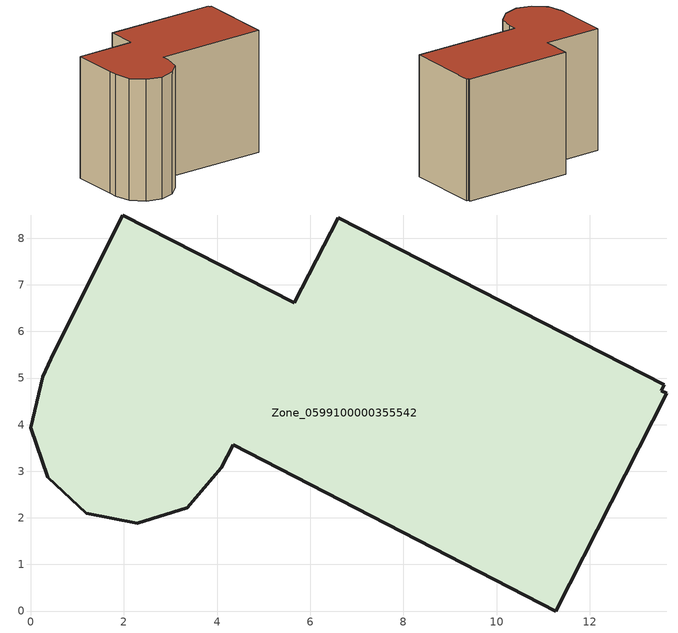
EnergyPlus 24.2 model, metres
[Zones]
Zone_0599100000355542
 floor ground (C_G): 1.19,2.1 0.37,2.87 0,3.93 0.26,5.03 0.5,5.54 1.98,8.5 5.66,6.62 6.6,8.44 13.6,4.86 13.54,4.73 13.65,4.67 11.27,0 4.35,3.57 4.09,3.07 3.36,2.21 2.29,1.88 z3.93
 wall outside (C_F): 5.66,6.62 1.98,8.5 0.5,5.54 0.26,5.03 0,3.93 0.37,2.87 1.19,2.1 2.29,1.88 3.36,2.21 4.09,3.07 4.35,3.57 11.27,0 13.65,4.67 13.54,4.73 13.6,4.86 6.6,8.44 5.66,6.62 z3.93:12.57
 roof outside (C_R): 11.27,0 13.65,4.67 13.54,4.73 13.6,4.86 6.6,8.44 5.66,6.62 1.98,8.5 0.5,5.54 0.26,5.03 0,3.93 0.37,2.87 1.19,2.1 2.29,1.88 3.36,2.21 4.09,3.07 4.35,3.57 z12.57
[BUILDING]
Pand.0599100000355542: North Axis=0; Terrain=City; Loads Convergence Tolerance Value=0.04; Temperature Convergence Tolerance Value=0.4; Solar Distribution=FullExterior; Maximum Number of Warmup Days=25; Minimum Number of Warmup Days=1
[Site:Location]
Rotterdam.The.Hague.AP_ZH_NLD Design_Conditions: Latitude=51.96; Longitude=4.45; Time Zone=1; Elevation=-4.5
[SITE:GROUNDTEMPERATURE:BUILDINGSURFACE]
18, 18, 18, 18, 18, 18, 18, 18, 18, 18, 18, 18
[MATERIAL] Thermal Absorptance=0.9; Solar Absorptance=0.7; Visible Absorptance=0.7
Name | Roughness | Thickness | Conductivity | Density | Specific Heat
G.TI.1992-2005 | MediumSmooth | 0.15 | 0.06 | 540 | 1210
F.TI.1992-2005 | Rough | 0.3 | 0.12 | 1920 | 840
R.TI.1992-2005 | MediumRough | 0.2 | 0.08 | 1500 | 1000
[CONSTRUCTION]
C_G: G.TI.1992-2005
C_F: F.TI.1992-2005
C_R: R.TI.1992-2005
[ZONE]
Zone_0599100000355542: Type=1; Multiplier=1; Ceiling Height=Autocalculate; Volume=Autocalculate; Floor Area=autocalculate; Part of Total Floor Area=Yes
[ZONEINFILTRATION:DESIGNFLOWRATE]
Infil_Zone_0599100000355542: Zone or ZoneList or Space or SpaceList=Zone_0599100000355542; Schedule=AlwaysOn; Design Flow Rate Calculation Method=Flow/Area; Flow Rate per Floor Area=0.0015; Constant Term Coefficient=1; Temperature Term Coefficient=0; Velocity Term Coefficient=0; Velocity Squared Term Coefficient=0
[HVACTEMPLATE:ZONE:IDEALLOADSAIRSYSTEM]
Zone_0599100000355542: Maximum Heating Supply Air Temperature=50; Minimum Cooling Supply Air Temperature=13; Maximum Heating Supply Air Humidity Ratio=0.0156; Minimum Cooling Supply Air Humidity Ratio=0.0077; Heating Limit=NoLimit; Cooling Limit=NoLimit; Dehumidification Control Type=ConstantSensibleHeatRatio; Cooling Sensible Heat Ratio=0.7; Dehumidification Setpoint=60; Humidification Control Type=None; Humidification Setpoint=30; Outdoor Air Method=None; Outdoor Air Flow Rate per Person=0.00944; Outdoor Air Flow Rate per Zone Floor Area=0; Outdoor Air Flow Rate per Zone=0; Demand Controlled Ventilation Type=None; Outdoor Air Economizer Type=NoEconomizer; Heat Recovery Type=None; Sensible Heat Recovery Effectiveness=0.7; Latent Heat Recovery Effectiveness=0.65
[ZONECONTROL:THERMOSTAT]
ThermostatControl_Zone_0599100000355542: Zone or ZoneList=Zone_0599100000355542; Control Type Schedule=DualSetpointControlType; Control 1=Thermostat_Zone_0599100000355542; Temperature Difference Between Cutout And Setpoint=0
[THERMOSTATSETPOINT:DUALSETPOINT]
Thermostat_Zone_0599100000355542: Heating Setpoint Temperature Schedule=HeatingSetpoint_Zone_0599100000355542; Cooling Setpoint Temperature Schedule=CoolingSetpoint_Zone_0599100000355542
[SCHEDULE:COMPACT]
HeatingSetpoint_Zone_0599100000355542: Through: 12/31, For: AllDays, Until: 24:00, 21
CoolingSetpoint_Zone_0599100000355542: Through: 12/31, For: AllDays, Until: 24:00, 24
DualSetpointControlType: Through: 12/31, For: AllDays, Until: 24:00, 4
AlwaysOn: Through: 12/31, For: AllDays, Until: 24:00, 1
